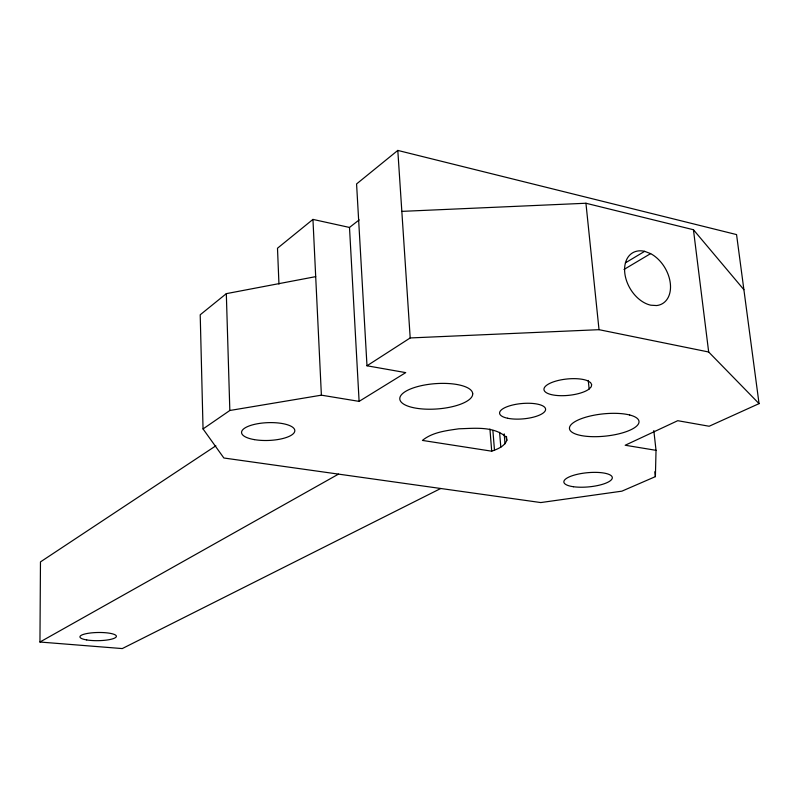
<?xml version="1.0" encoding="UTF-8"?>
<svg xmlns="http://www.w3.org/2000/svg" width="799" height="799" viewBox="0 0 799 799"><rect width="100%" height="100%" fill="white"/><g stroke="black" fill="none" stroke-linecap="round" stroke-linejoin="round"><path stroke-width="1.2" d="M440.738 488.489L122.267 648.578L39.95 642.026L40.469 561.907L215.86 445.802M315.695 276.644L226.317 293.652L200.209 314.786L203.046 428.933L223.86 457.997L540.793 502.561L621.892 491.165L655.39 476.633L656.029 450.326L653.822 430.581M506.826 440.339L506.097 436.983C493.492 425.927 474.506 428.384 458.916 428.793C446.401 430.641 432.519 432.119 422.411 440.419L491.705 451.185C497.517 449.098 504.429 446.551 506.826 440.339L506.476 436.434M589.123 389.033L591.2 386.826L591.699 384.629L590.561 382.601L587.854 380.883A24 8.22 -5.8 0 0 551.53 382.591A24 8.22 -5.8 0 0 553.467 395.046A24 8.22 -5.8 0 0 589.123 389.033L588.264 380.444M359.18 219.905L349.493 227.445L312.948 219.405L277.493 248.229L278.951 284.084M656.029 450.326L625.188 445.243L677.742 420.693L709.152 426.247L759.05 403.635L736.558 234.586L397.802 150.422L356.574 183.94L366.991 365.782L405.712 372.624L359.111 401.378L321.388 395.165L229.832 410.486L203.046 428.933M366.991 365.782L410.197 337.947L599.02 329.677L708.673 351.999L759.05 403.635M625.407 262.861L644.663 251.335L650.616 253.623A29.463 20.265 59.7 0 1 670.311 283.315A29.463 20.265 59.7 0 1 656.608 305.548L650.815 305.198A29.463 20.265 59.7 0 1 624.798 273.108A29.463 20.265 59.7 0 1 644.663 251.335M623.999 269.463L650.616 253.623M39.95 642.026L338.496 474.117M401.827 211.375L585.937 203.246L693.442 229.732L743.889 289.687M693.442 229.732L708.673 351.999M654.85 471.73L655.39 476.633M585.937 203.246L599.02 329.677M504.189 433.877L505.018 443.805M499.595 432.349L500.813 447.18M492.883 430.431L494.491 450.276M489.927 429.003L491.705 451.185M397.802 150.422L410.197 337.947M349.493 227.445L359.111 401.378M312.948 219.405L321.388 395.165M226.317 293.652L229.832 410.486M472.708 393.757L472.678 394.566A36.534 12.674 -4.2 0 1 417.208 408.369A36.534 12.674 -4.2 0 1 418.207 386.426A36.534 12.674 -4.2 0 1 472.708 393.757M629.682 414.991L628.124 414.631A34.946 11.176 -5.9 0 0 570.586 425.278A34.946 11.176 -5.9 0 0 612.803 435.095A34.946 11.176 -5.9 0 0 629.682 414.991M254.372 439.62A26.627 8.899 -2.1 0 0 294.811 430.871A26.627 8.899 -2.1 0 0 255.41 424.159A26.627 8.899 -2.1 0 0 254.372 439.62M573.472 486.731A24.31 7.111 -5.3 0 0 612.124 478.641A24.31 7.111 -5.3 0 0 578.706 474.007A24.31 7.111 -5.3 0 0 573.472 486.731M86.701 639.929A18.217 4.085 -0.9 0 0 116.165 636.943A18.217 4.085 -0.9 0 0 91.675 632.858A18.217 4.085 -0.9 0 0 86.701 639.929M507.615 418.247A23.091 7.7 -5.1 0 0 545.208 410.826A23.091 7.7 -5.1 0 0 514.985 404.504A23.091 7.7 -5.1 0 0 507.615 418.247"/></g></svg>
